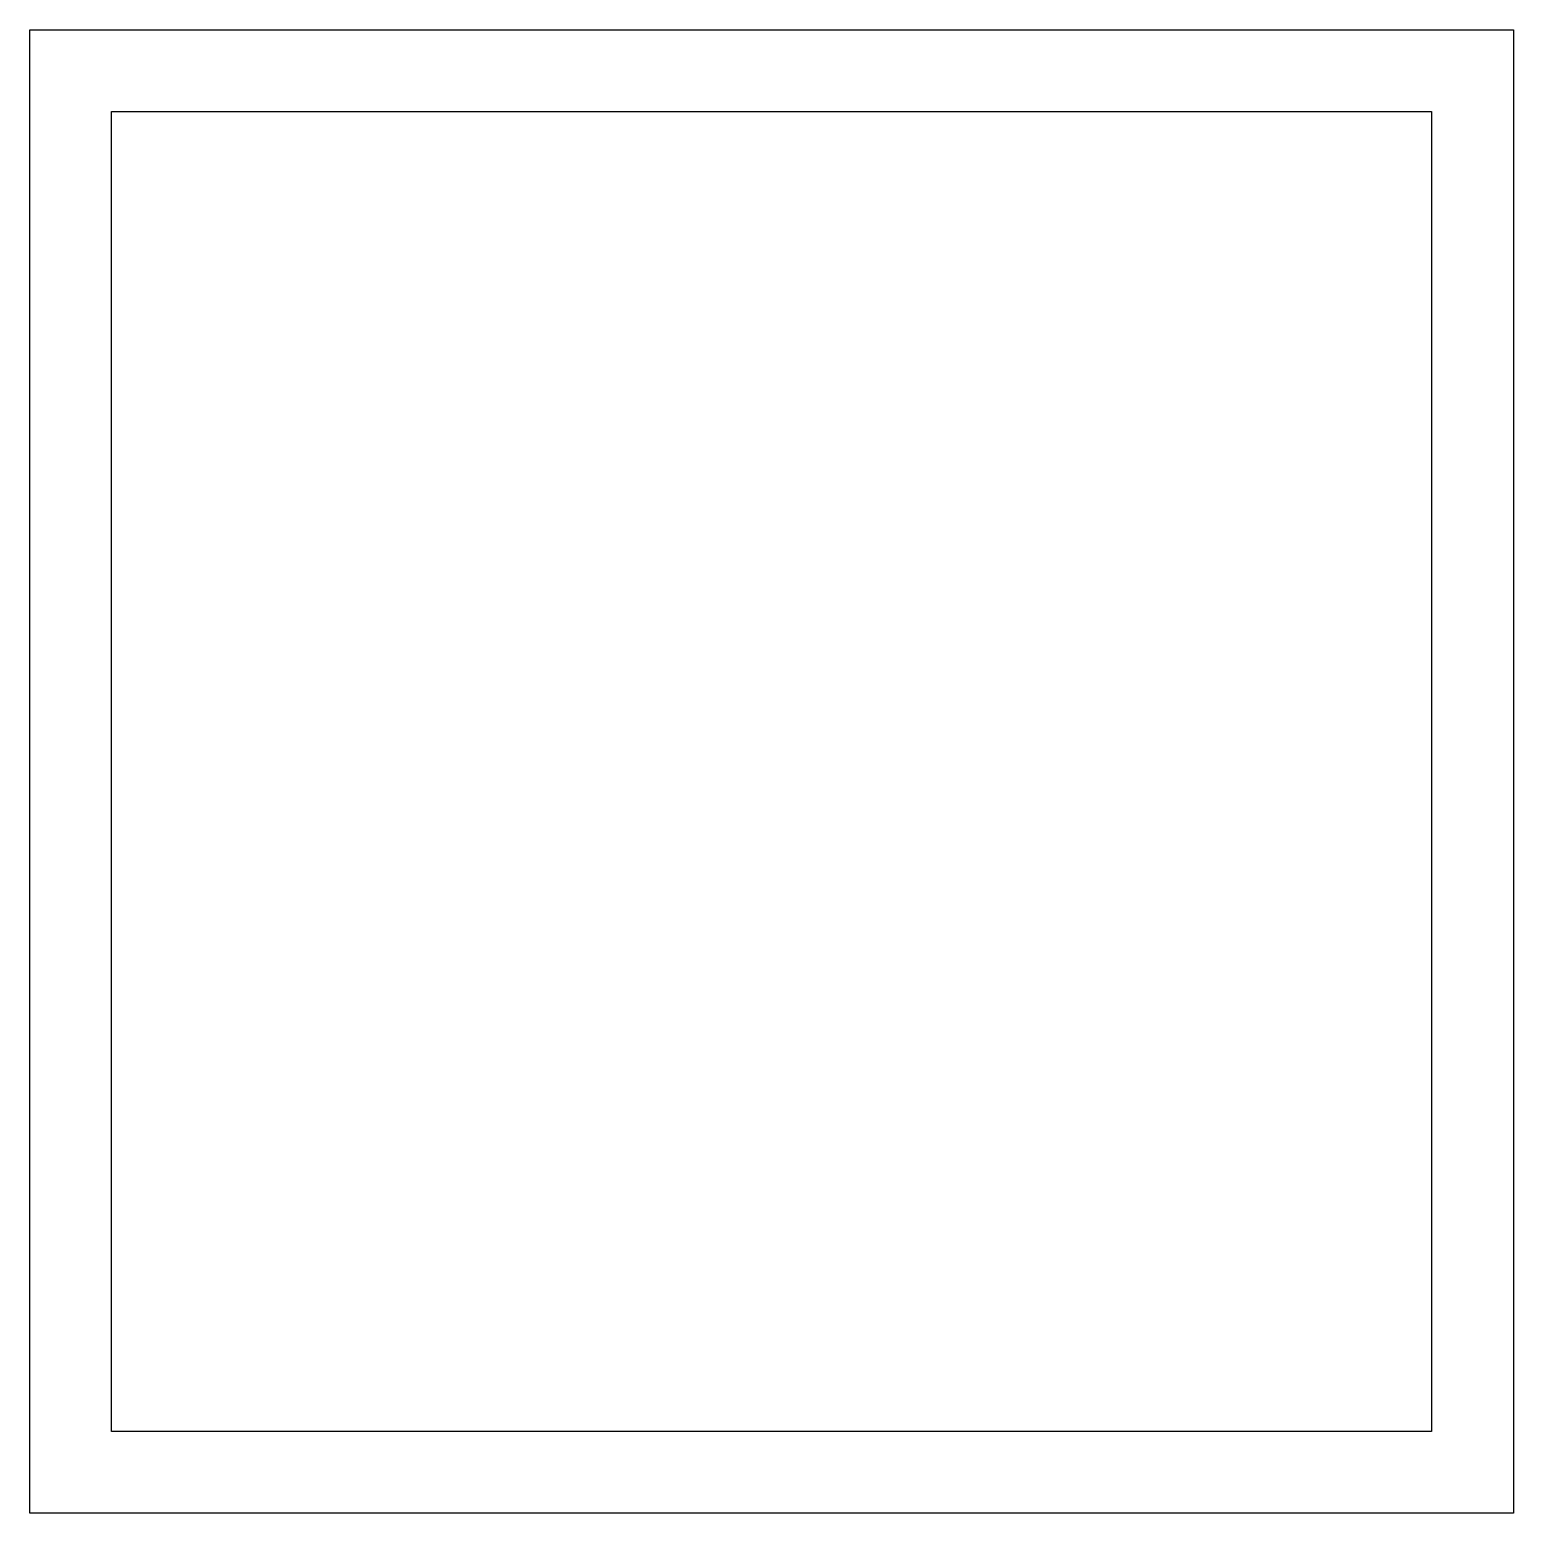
# Model space of a CAD drawing. Header units: millimetres. Extents: x -829 to -286, y 2109 to 2652.
import ezdxf

# ---------------------------------------------------------------- set-up
doc = ezdxf.new("R2010")
doc.units = ezdxf.units.MM

msp = doc.modelspace()

# ---------------------------------------------------------------- linework, layer by layer
for p, q in [((-829.44, 2651.97), (-286.44, 2651.97)), ((-829.44, 2108.97), (-829.44, 2651.97)), ((-286.44, 2651.97), (-286.44, 2108.97)), ((-799.44, 2621.97), (-316.44, 2621.97)), ((-799.44, 2138.97), (-799.44, 2621.97)), ((-316.44, 2621.97), (-316.44, 2138.97)), ((-316.44, 2138.97), (-799.44, 2138.97)), ((-286.44, 2108.97), (-829.44, 2108.97))]:
    msp.add_line(p, q)

doc.saveas('drawing.dxf')
